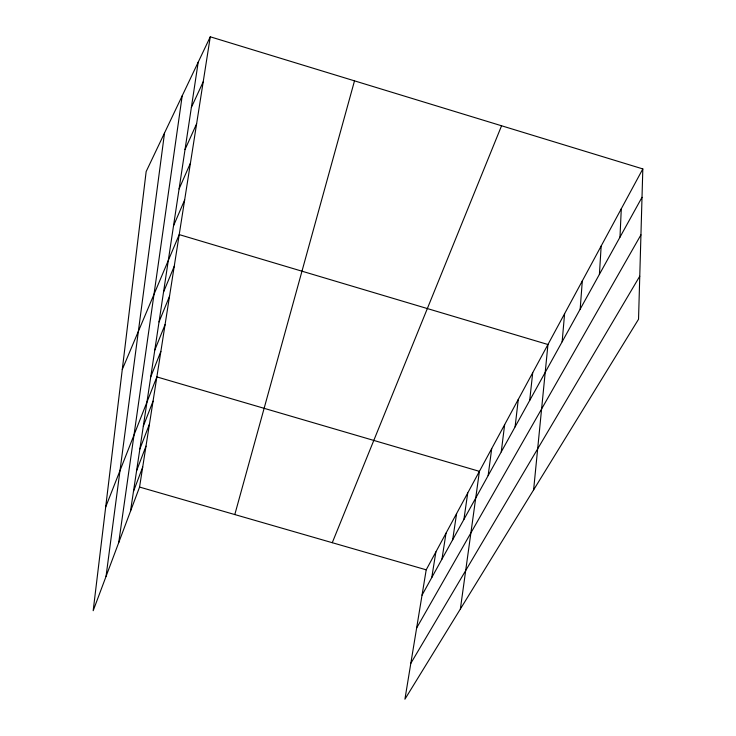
<?xml version="1.0" encoding="UTF-8"?>
<svg xmlns="http://www.w3.org/2000/svg" width="736" height="736" viewBox="0 0 736 736"><rect width="100%" height="100%" fill="white"/><g stroke="black" fill="none" stroke-linecap="round" stroke-linejoin="round"><path stroke-width="1.1" d="M642.822 168.921L638.535 319.249L404.92 699.2L426.208 569.82L642.822 168.921L210.275 36.8L146.16 171.552L93.178 610.714L139.564 487.066L210.275 36.8M619.979 237.167L621.294 208.776M599.408 274.362L601.165 246.026M580.17 309.157L582.305 280.931M562.138 341.771L564.604 313.692M533.618 489.882L547.952 344.512L179.216 234.6L122.277 369.481M529.708 400.412L532.708 372.72M515.09 426.862L518.291 399.4M501.253 451.886L504.648 424.654M106.039 576.417L164.542 132.912M488.152 475.585L491.703 448.61M460.368 609.012L479.412 471.353L156.86 376.915L105.69 506.984M118.717 542.634L182.197 95.827M463.91 519.432L467.728 492.982M130.484 511.262L198.196 62.201M452.677 539.746L456.596 513.572M441.977 559.093L445.998 533.204M431.774 577.539L435.878 551.926M234.802 514.565L354.504 80.859M133.464 491.492L142.701 467.075M136.592 470.764L145.995 446.136M139.868 449.015L149.436 424.184M143.318 426.172L153.06 401.138M150.76 376.823L160.862 351.431M154.781 350.124L165.085 324.576M332.267 542.699L501.566 125.773M159.031 321.917L169.538 296.24M163.53 292.072L174.239 266.294M173.521 225.832L184.653 199.944M179.087 188.94L190.449 163.079M185.021 149.555L196.622 123.768M191.378 107.41L203.219 81.77M422.041 595.148L642.013 197.303M416.631 627.992L640.946 234.848M410.817 663.338L639.759 276.212M139.564 487.066L426.208 569.82"/></g></svg>
